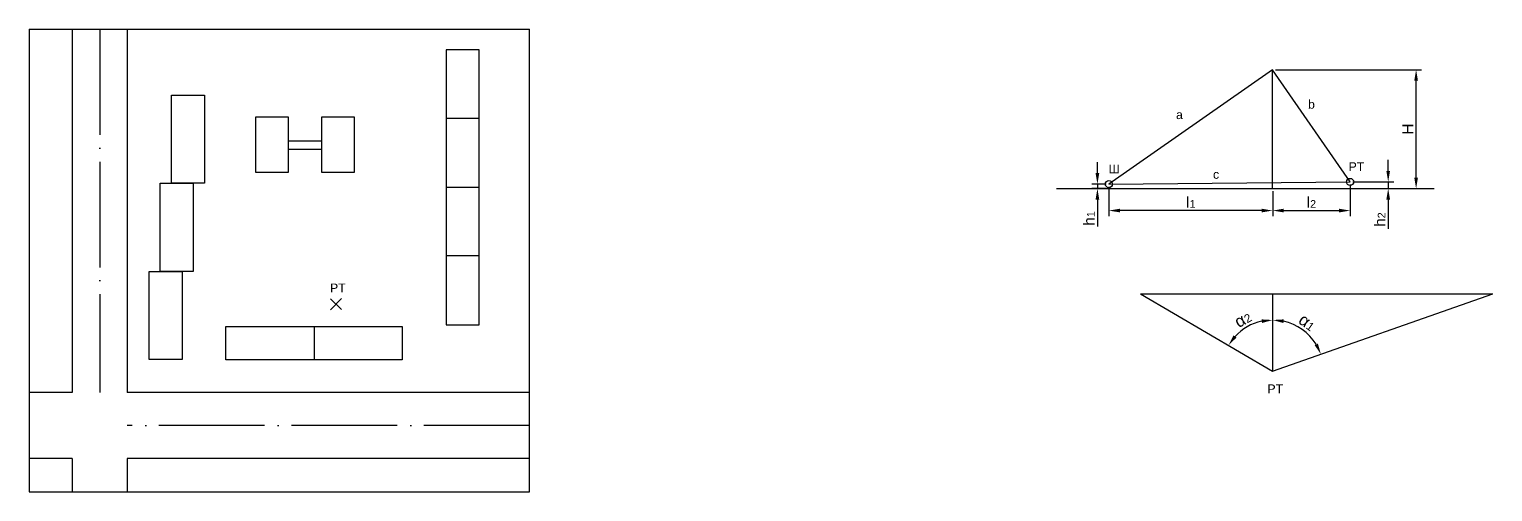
# Model space of a CAD drawing. Header units: millimetres. Extents: x 64610 to 65606, y 79330 to 79442.
# Drawn here: x 65273.1 to 65605.6, y 79333.2 to 79438.2 of the extents above; entities that cross this region are included whole.
import ezdxf

# ---------------------------------------------------------------- set-up
doc = ezdxf.new("R2010")
doc.units = ezdxf.units.MM
doc.linetypes.add('ACAD_ISO04W100', pattern=[30, 24, -3, 0, -3])
doc.styles.get("Standard").update_dxf_attribs({"font": 'arial.ttf'})
doc.dimstyles.new('ISO-25', dxfattribs={"dimtxt": 2.5, "dimasz": 2.5, "dimexe": 1.25, "dimexo": 0.625, "dimtad": 1, "dimtxsty": 'Standard', "dimcen": 2.5, "dimadec": 0, "dimazin": 0, "dimtfac": 1, "dimtmove": 0, "dimatfit": 3, "dimfxl": 1, "dimarcsym": 0})

# ---------------------------------------------------------------- blocks, each defined once
blk = doc.blocks.new('*D2')
at = {"color": 0, "lineweight": -2, "transparency": 16777216}
for p, q in [((65556.22, 79429.03), (65589.44, 79429.03)), ((65588.19, 79404.53), (65588.19, 79426.53)), ((65556.22, 79402.03), (65589.44, 79402.03))]:
    blk.add_line(p, q, dxfattribs=at)
at = {"color": 0, "transparency": 16777216}
for points in [[(65587.77, 79426.53), (65588.61, 79426.53), (65588.19, 79429.03)], [(65587.77, 79404.53), (65588.61, 79404.53), (65588.19, 79402.03)]]:
    blk.add_solid(points, dxfattribs=at)
at = {"layer": 'Defpoints', "color": 0, "transparency": 16777216}
for p in [(65555.6, 79429.03), (65588.19, 79429.03), (65555.6, 79402.03)]:
    blk.add_point(p, dxfattribs=at)
at = {"color": 0, "transparency": 16777216, "insert": (65586.32, 79415.53), "char_height": 2.5, "attachment_point": 5, "rotation": 90}
blk.add_mtext('H', dxfattribs=at)
blk = doc.blocks.new('*D3')
at = {"color": 0, "lineweight": -2, "transparency": 16777216}
for p, q in [((65581.85, 79406.03), (65581.85, 79408.53)), ((65573.82, 79403.53), (65583.1, 79403.53)), ((65581.85, 79403.53), (65581.85, 79402.03)), ((65573.82, 79402.03), (65583.1, 79402.03)), ((65581.85, 79399.53), (65581.85, 79392.91))]:
    blk.add_line(p, q, dxfattribs=at)
at = {"color": 0, "transparency": 16777216}
for points in [[(65581.43, 79406.03), (65582.26, 79406.03), (65581.85, 79403.53)], [(65581.43, 79399.53), (65582.26, 79399.53), (65581.85, 79402.03)]]:
    blk.add_solid(points, dxfattribs=at)
at = {"layer": 'Defpoints', "color": 0, "transparency": 16777216}
for p in [(65573.2, 79403.53), (65573.2, 79402.03), (65581.85, 79402.03)]:
    blk.add_point(p, dxfattribs=at)
at = {"color": 0, "transparency": 16777216, "insert": (65579.97, 79394.97), "char_height": 2.5, "attachment_point": 5, "rotation": 90}
blk.add_mtext('h{\\H0.7x;\\S^ 2;}', dxfattribs=at)
blk = doc.blocks.new('*D4')
at = {"color": 0, "lineweight": -2, "transparency": 16777216}
for p, q in [((65515.78, 79405.53), (65515.78, 79408.03)), ((65517.77, 79403.03), (65514.53, 79403.03)), ((65515.78, 79403.03), (65515.78, 79402.03)), ((65517.77, 79402.03), (65514.53, 79402.03)), ((65515.78, 79399.53), (65515.78, 79393.43))]:
    blk.add_line(p, q, dxfattribs=at)
at = {"color": 0, "transparency": 16777216}
for points in [[(65515.37, 79405.53), (65516.2, 79405.53), (65515.78, 79403.03)], [(65515.37, 79399.53), (65516.2, 79399.53), (65515.78, 79402.03)]]:
    blk.add_solid(points, dxfattribs=at)
at = {"layer": 'Defpoints', "color": 0, "transparency": 16777216}
for p in [(65518.4, 79403.03), (65515.78, 79402.03), (65518.4, 79402.03)]:
    blk.add_point(p, dxfattribs=at)
at = {"color": 0, "transparency": 16777216, "insert": (65513.91, 79395.23), "char_height": 2.5, "attachment_point": 5, "rotation": 90}
blk.add_mtext('h{\\H0.7x;\\S^ 1;}', dxfattribs=at)
blk = doc.blocks.new('*D5')
at = {"color": 0, "lineweight": -2, "transparency": 16777216}
for p, q in [((65518.4, 79402.41), (65518.4, 79395.77)), ((65555.6, 79401.41), (65555.6, 79395.77)), ((65553.1, 79397.02), (65520.9, 79397.02))]:
    blk.add_line(p, q, dxfattribs=at)
at = {"color": 0, "transparency": 16777216}
for points in [[(65520.9, 79397.44), (65520.9, 79396.61), (65518.4, 79397.02)], [(65553.1, 79397.44), (65553.1, 79396.61), (65555.6, 79397.02)]]:
    blk.add_solid(points, dxfattribs=at)
at = {"layer": 'Defpoints', "color": 0, "transparency": 16777216}
for p in [(65518.4, 79403.03), (65555.6, 79402.03), (65518.4, 79397.02)]:
    blk.add_point(p, dxfattribs=at)
at = {"color": 0, "transparency": 16777216, "insert": (65537, 79398.9), "char_height": 2.5, "attachment_point": 5}
blk.add_mtext('l{\\H0.7x;\\S^ 1;}', dxfattribs=at)
blk = doc.blocks.new('*D6')
at = {"color": 0, "lineweight": -2, "transparency": 16777216}
for p, q in [((65573.2, 79402.91), (65573.2, 79395.77)), ((65555.6, 79401.41), (65555.6, 79395.77)), ((65558.1, 79397.02), (65570.7, 79397.02))]:
    blk.add_line(p, q, dxfattribs=at)
at = {"color": 0, "transparency": 16777216}
for points in [[(65558.1, 79397.44), (65558.1, 79396.61), (65555.6, 79397.02)], [(65570.7, 79397.44), (65570.7, 79396.61), (65573.2, 79397.02)]]:
    blk.add_solid(points, dxfattribs=at)
at = {"layer": 'Defpoints', "color": 0, "transparency": 16777216}
for p in [(65573.2, 79403.53), (65555.6, 79402.03), (65573.2, 79397.02)]:
    blk.add_point(p, dxfattribs=at)
at = {"color": 0, "transparency": 16777216, "insert": (65564.4, 79398.9), "char_height": 2.5, "attachment_point": 5}
blk.add_mtext('l{\\H0.7x;\\S^ 2;}', dxfattribs=at)
blk = doc.blocks.new('*D7')
at = {"color": 0, "lineweight": -2, "transparency": 16777216}
blk.add_arc((65555.6, 79360.52), 11.64, 31.7244, 77.6677, dxfattribs=at)
at = {"color": 0, "transparency": 16777216}
for points in [[(65558.04, 79371.48), (65558.13, 79372.3), (65555.6, 79372.16)], [(65565.87, 79366.82), (65565.12, 79366.46), (65566.57, 79364.38)]]:
    blk.add_solid(points, dxfattribs=at)
at = {"layer": 'Defpoints', "color": 0, "transparency": 16777216}
for p in [(65555.6, 79378.12), (65605.6, 79378.12), (65564.12, 79368.45), (65555.6, 79360.52), (65555.6, 79360.52)]:
    blk.add_point(p, dxfattribs=at)
at = {"color": 0, "transparency": 16777216, "insert": (65563.48, 79371.65), "char_height": 2.5, "attachment_point": 5, "rotation": 324.696}
blk.add_mtext('{\\H1.08333x;α\\H0.7x;\\S^ 1;}', dxfattribs=at)
blk = doc.blocks.new('*D8')
at = {"color": 0, "lineweight": -2, "transparency": 16777216}
blk.add_arc((65555.6, 79360.52), 11.64, 102.3323, 137.269, dxfattribs=at)
at = {"color": 0, "transparency": 16777216}
for points in [[(65553.07, 79372.3), (65553.16, 79371.48), (65555.6, 79372.16)], [(65547.38, 79368.17), (65546.71, 79368.67), (65545.56, 79366.41)]]:
    blk.add_solid(points, dxfattribs=at)
at = {"layer": 'Defpoints', "color": 0, "transparency": 16777216}
for p in [(65525.6, 79378.12), (65555.6, 79378.12), (65551.64, 79371.47), (65555.6, 79360.52), (65555.6, 79360.52)]:
    blk.add_point(p, dxfattribs=at)
at = {"color": 0, "transparency": 16777216, "insert": (65548.82, 79372.36), "char_height": 2.5, "width": 3.844, "attachment_point": 5, "rotation": 29.8006}
blk.add_mtext('{\\H1.08333x;α\\H0.7x;\\S^ 2;}', dxfattribs=at)

msp = doc.modelspace()

# ---------------------------------------------------------------- linework, layer by layer
for points in [[(65273.105, 79438.213), (65386.757, 79438.213)], [(65273.105, 79333.15), (65386.757, 79333.15), (65386.757, 79438.213)], [(65273.105, 79438.213), (65273.105, 79333.15)], [(65282.862, 79438.213), (65282.862, 79355.713)], [(65295.362, 79438.213), (65295.362, 79355.713)], [(65518.396, 79403.034), (65573.196, 79403.534), (65555.596, 79429.034), (65518.396, 79403.034)], [(65555.596, 79402.034), (65555.596, 79429.034)], [(65506.451, 79402.034), (65592.319, 79402.034)], [(65344.07, 79374.543), (65341.526, 79376.996)], [(65344.024, 79377.041), (65341.572, 79374.497)], [(65525.596, 79378.12), (65605.596, 79378.12)], [(65525.596, 79378.12), (65555.596, 79360.52)], [(65555.596, 79378.12), (65555.596, 79360.52)], [(65555.596, 79360.52), (65605.596, 79378.12)], [(65282.862, 79355.713), (65273.105, 79355.713)], [(65386.757, 79355.713), (65295.362, 79355.713)], [(65282.862, 79340.713), (65273.105, 79340.713)], [(65282.862, 79340.713), (65282.862, 79333.15)], [(65295.362, 79340.713), (65295.362, 79333.15)], [(65386.757, 79340.713), (65295.362, 79340.713)]]:
    msp.add_lwpolyline(points)
at = {"linetype": 'ACAD_ISO04W100'}
for points in [[(65289.112, 79438.213), (65289.112, 79355.713)], [(65386.757, 79348.213), (65295.362, 79348.213)]]:
    msp.add_lwpolyline(points, dxfattribs=at)
at = {"color": 5}
for points in [[(65367.797, 79433.579), (65367.797, 79371.079), (65375.297, 79371.079), (65375.297, 79433.579), (65367.797, 79433.579)], [(65305.442, 79423.213), (65312.942, 79423.213)], [(65312.942, 79423.213), (65312.942, 79403.213), (65305.442, 79403.213), (65305.442, 79423.213)], [(65324.471, 79405.727), (65331.971, 79405.727), (65331.971, 79418.227), (65324.471, 79418.227), (65324.471, 79405.727)], [(65339.471, 79405.727), (65346.971, 79405.727), (65346.971, 79418.227), (65339.471, 79418.227), (65339.471, 79405.727)], [(65375.297, 79417.929), (65367.797, 79417.929)], [(65331.971, 79412.864), (65339.471, 79412.864)], [(65331.971, 79410.969), (65339.471, 79410.969)], [(65302.862, 79403.213), (65310.362, 79403.213)], [(65310.362, 79403.213), (65310.362, 79383.213), (65302.862, 79383.213), (65302.862, 79403.213)], [(65367.797, 79402.329), (65375.297, 79402.329)], [(65375.297, 79386.729), (65367.797, 79386.729)], [(65300.362, 79383.213), (65307.862, 79383.213)], [(65307.862, 79383.213), (65307.862, 79363.213), (65300.362, 79363.213), (65300.362, 79383.213)], [(65317.797, 79370.651), (65357.797, 79370.651), (65357.797, 79363.151), (65317.797, 79363.151), (65317.797, 79370.651)], [(65337.797, 79370.651), (65337.797, 79363.151)]]:
    msp.add_lwpolyline(points, dxfattribs=at)
for centre in [(65518.396, 79403.034), (65573.196, 79403.534)]:
    msp.add_circle(centre, 0.808)

# ---------------------------------------------------------------- texts
at = {"char_height": 2, "attachment_point": 1}
for s, insert in [('b', (65563.629, 79422.165)), ('a', (65533.647, 79419.811)), ('Ш', (65518.316, 79407.468)), ('с', (65542.038, 79406.253)), ('РТ', (65572.858, 79407.99)), ('РТ', (65341.434, 79380.452)), ('РТ', (65554.412, 79357.529))]:
    msp.add_mtext_dynamic_manual_height_columns(s, width=7.16226, gutter_width=12.5, heights=[0], dxfattribs=dict(at, insert=insert))

# ---------------------------------------------------------------- dimensions: what is measured, and where the dimension line sits
for base, p1, p2, text, picture, middle in [((65588.19, 79429.034), (65555.596, 79402.034), (65555.596, 79429.034), 'H', '*D2', (65586.315, 79415.534)), ((65515.783, 79402.034), (65518.396, 79403.034), (65518.396, 79402.034), 'h{\\H0.7x;\\S^ 1;}', '*D4', (65513.908, 79395.23)), ((65581.847, 79402.034), (65573.196, 79403.534), (65573.196, 79402.034), 'h{\\H0.7x;\\S^ 2;}', '*D3', (65579.972, 79394.973))]:
    dim = msp.add_linear_dim(base=base, p1=p1, p2=p2, angle=90, text=text, dimstyle='ISO-25')
    dim.commit()
    dim.dimension.update_dxf_attribs({"geometry": picture, "text_midpoint": middle})
for base, p2, text, picture, middle in [((65518.396, 79397.023), (65518.396, 79403.034), 'l{\\H0.7x;\\S^ 1;}', '*D5', (65536.996, 79398.898)), ((65573.196, 79397.023), (65573.196, 79403.534), 'l{\\H0.7x;\\S^ 2;}', '*D6', (65564.396, 79398.898))]:
    dim = msp.add_linear_dim(base=base, p1=(65555.596, 79402.034), p2=p2, text=text, dimstyle='ISO-25')
    dim.commit()
    dim.dimension.update_dxf_attribs({"geometry": picture, "text_midpoint": middle})
for base, line1, line2, text, picture, middle in [((65551.641, 79371.465), ((65525.596, 79378.12), (65555.596, 79360.52)), ((65555.596, 79378.12), (65555.596, 79360.52)), '{\\H1.08333x;α\\H0.7x;\\S^ 2;}', '*D8', (65548.818, 79372.356)), ((65564.117, 79368.446), ((65555.596, 79378.12), (65555.596, 79360.52)), ((65555.596, 79360.52), (65605.596, 79378.12)), '{\\H1.08333x;α\\H0.7x;\\S^ 1;}', '*D7', (65563.478, 79371.651))]:
    dim = msp.add_angular_dim_2l(base=base, line1=line1, line2=line2, text=text, dimstyle='ISO-25')
    dim.commit()
    dim.dimension.update_dxf_attribs({"geometry": picture, "text_midpoint": middle})

doc.saveas('drawing.dxf')
